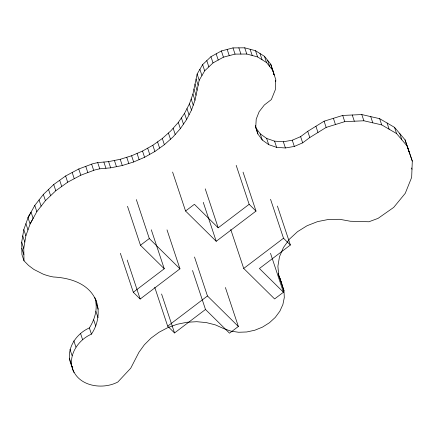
<?xml version="1.0" encoding="UTF-8"?>
<svg xmlns="http://www.w3.org/2000/svg" width="434" height="434" viewBox="0 0 434 434"><rect width="100%" height="100%" fill="white"/><g stroke="black" fill="none" stroke-linecap="round" stroke-linejoin="round"><path stroke-width="0.65" d="M278.297 273.68L283.988 290.715L284.297 297.572L282.892 304.505L279.843 311.216L275.275 317.395L269.4 322.771L262.472 327.117L254.801 330.225L246.724 331.972L238.597 332.27L230.785 331.109L223.624 328.543L215.373 324.887L206.324 322.587L196.748 321.702L186.946 322.267L177.191 324.263L167.79 327.627L159.023 332.26L151.141 338.026L144.386 344.753L138.967 352.234L130.721 368.216L117.836 382.007C101.985 390.426 76.417 386.092 71.968 366.432C64.205 351.383 75.131 334.104 89.371 327.93C95.106 319.012 98.187 307.69 94.748 297.35M74.035 372.643C66.272 357.594 77.192 340.316 91.438 334.142C98.344 323.948 100.314 310.711 95.588 299.21M255.404 126.397L255.783 127.699L260.216 133.824L266.65 138.43L274.57 141.148L283.342 141.755L292.261 140.215L300.616 136.639L307.733 131.318L324.089 121.2L342.697 115.439L361.81 114.565L379.641 118.666L394.522 127.357L405.047 139.824L412.3 161.106L411.665 177.37L405.264 193.304L393.698 207.414L378.057 218.373L368.927 221.763L350.276 221.237L339.724 219.295L328.652 219.42L317.579 221.606L307.044 225.745L297.55 231.653L289.554 239.031L283.429 247.532L279.48 256.749L277.89 266.237L278.742 275.552L281.986 284.232M273.68 74.691L273.74 73.514L270.724 64.167L264.469 56.333L255.534 50.718L244.716 47.821L232.982 47.903L221.383 50.952L210.951 56.702L202.618 64.633L197.134 74.04L192.935 94.053L189.43 103.872L184.521 113.377L178.298 122.415L170.85 130.829L162.311 138.495L152.817 145.276L142.52 151.065L131.594 155.768L120.218 159.305L108.576 161.622L97.699 162.598L92.767 163.743L78.749 168.989L65.621 175.982L53.724 184.542L43.351 194.448L34.774 205.45L28.199 217.277L23.805 229.613L21.7 242.161L21.933 254.595L24 260.807L28.552 265.434L33.868 269.433L43.047 274.087A57.82 47.306 -18.4 0 0 53.36 276.979C70.346 277.841 89.48 283.744 96.207 301.077M412.3 161.106L407.114 146.036L396.584 133.569L381.708 124.878L363.876 120.777L344.759 121.65L326.151 127.412L309.8 137.529L302.677 142.851L294.328 146.426L285.404 147.967L276.637 147.359L268.717 144.641L262.282 140.036L257.845 133.911L255.772 126.761L256.217 119.149L259.147 111.695L264.333 104.99L271.353 99.576L275.313 89.757L275.802 79.726L272.785 70.379L266.536 62.545L257.601 56.93L246.783 54.033L235.049 54.114L223.45 57.163L213.018 62.908L204.685 70.84L199.195 80.247L194.996 100.265L191.492 110.084L186.587 119.589L180.36 128.621L172.916 137.041L164.377 144.706L154.884 151.488L144.587 157.276L133.661 161.98L122.285 165.517L110.643 167.833L99.76 168.81L94.834 169.949L80.816 175.2L67.688 182.193L55.791 190.748L45.418 200.66L36.836 211.662L30.098 223.966L25.872 235.825L23.767 248.373L24 260.807M28.031 217.754L31.058 212.128L33.125 218.34L30.098 223.966L28.031 217.754L29.094 215.665M167.009 229.868L179.964 268.82L140.177 299.031L133.309 292.256L164.258 268.755L140.459 245.259L149.301 238.548L136.341 199.591M243.051 172.13L256.011 211.087L216.219 241.293L185.557 211.022L194.399 204.311L218.199 227.807L249.143 204.305L236.188 165.354M192.528 270.507L205.488 309.464L174.539 332.959L167.676 326.178L207.463 295.972L194.508 257.015M270.496 253.277L283.451 292.234L274.608 298.945L243.718 268.445L283.51 238.233L270.55 199.282M277.413 206.058L290.373 245.015L259.423 268.51L283.451 292.234M225.398 287.514L238.358 326.471L229.515 333.182L205.488 309.464M249.143 204.305L256.011 211.087M283.51 238.233L290.373 245.015M149.301 238.548L179.964 268.82M207.463 295.972L238.358 326.471M71.968 366.432L72.776 367.403M407.64 147.359L409.707 153.571M405.047 139.824L407.114 146.036M411.568 167.996L411.98 169.238M399.785 133.591L401.851 139.802M394.522 127.357L396.584 133.569M387.085 123.012L389.146 129.224M379.641 118.666L381.708 124.878M370.728 116.616L372.795 122.827M361.81 114.565L363.876 120.777M352.256 114.999L354.318 121.211M342.697 115.439L344.759 121.65M333.393 118.319L335.455 124.531M324.089 121.2L326.151 127.412M315.909 126.261L317.976 132.473M307.733 131.318L309.8 137.529M300.616 136.639L302.677 142.851M270.724 64.167L274.293 75.055M275.302 80.252L275.715 81.494M267.594 60.25L269.66 66.462M264.469 56.333L266.536 62.545M292.261 140.215L294.328 146.426M259.999 53.528L262.065 59.74M255.534 50.718L257.601 56.93M283.342 141.755L285.404 147.967M250.125 49.27L252.192 55.481M244.716 47.821L246.783 54.033M274.57 141.148L276.637 147.359M238.846 47.859L240.913 54.071M266.65 138.43L268.717 144.641M232.982 47.903L235.049 54.114M260.216 133.824L262.282 140.036M255.355 125.518L255.772 126.761M255.783 127.699L257.845 133.911M227.183 49.427L229.25 55.639M221.383 50.952L223.45 57.163M216.165 53.827L218.231 60.038M210.951 56.702L213.018 62.908M281.926 284.503L283.988 290.715M278.33 274.31L278.742 275.552M206.785 60.668L208.852 66.874M202.618 64.633L204.685 70.84M199.873 69.337L201.94 75.543M197.134 74.04L199.195 80.247M196.054 79.059L198.121 85.27M194.98 84.082L197.047 90.294M193.955 89.068L196.022 95.279M192.935 94.053L194.996 100.265M191.182 98.963L193.244 105.174M189.43 103.872L191.492 110.084M230.758 229.494L243.718 268.445M186.973 108.625L189.04 114.836M184.521 113.377L186.587 119.589M205.239 188.85L218.199 227.807M181.407 117.896L183.474 124.108M178.298 122.415L180.36 128.621M203.258 202.342L216.219 241.293M173.144 128.236L175.211 134.448M168.408 133.026L170.475 139.233M162.311 138.495L164.377 144.706M172.596 172.07L185.557 211.022M157.564 141.885L159.631 148.097M152.817 145.276L154.884 151.488M147.668 148.173L149.735 154.385M142.52 151.065L144.587 157.276M137.057 153.419L139.124 159.631M131.594 155.768L133.661 161.98M151.298 229.803L164.258 268.755M126.744 157.276L128.811 163.488M120.218 159.305L122.285 165.517M161.578 294.002L174.539 332.959M114.397 160.461L116.464 166.672M154.716 287.227L167.676 326.178M127.504 206.307L140.459 245.259M108.576 161.622L110.643 167.833M103.872 162.045L105.934 168.256M97.699 162.598L99.76 168.81M127.216 260.075L140.177 299.031M91.628 164.166L93.695 170.378M120.354 253.299L133.309 292.256M85.758 166.363L87.825 172.575M78.749 168.989L80.816 175.2M72.185 172.488L74.252 178.694M65.621 175.982L67.688 182.193M59.67 180.262L61.736 186.474M96.109 302.943L98.176 309.154M53.724 184.542L55.791 190.748M95.952 311.406L98.019 317.617M93.668 319.863L95.735 326.075M48.537 189.495L50.604 195.707M89.371 327.93L91.438 334.142M43.351 194.448L45.418 200.66M39.06 199.949L41.127 206.161M80.534 333.437L82.596 339.648M34.774 205.45L36.836 211.662M73.845 340.836L75.912 347.048M69.983 349.381L72.049 355.592M25.921 223.684L27.982 229.895M69.337 358.207L71.404 364.419M23.805 229.613L25.872 235.825M22.752 235.89L24.819 242.101M21.7 242.161L23.767 248.373M21.819 248.378L23.881 254.59M279.919 278.02L281.742 283.912"/></g></svg>
